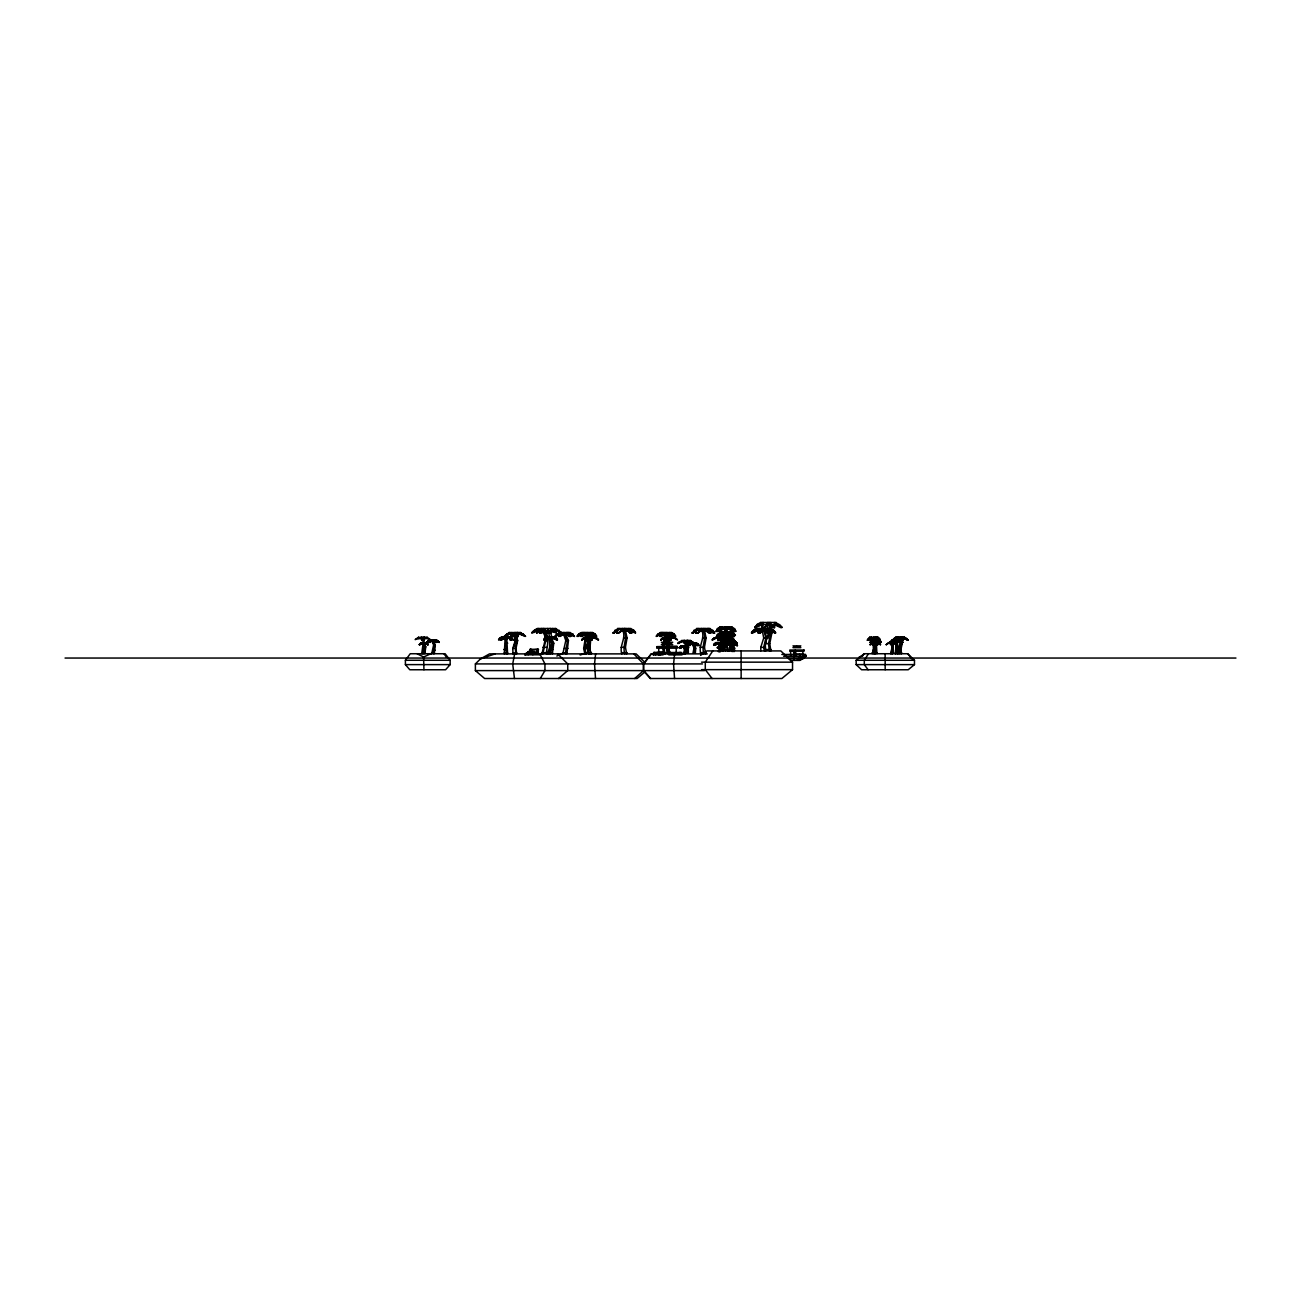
<?xml version="1.0" encoding="UTF-8"?>
<svg xmlns="http://www.w3.org/2000/svg" width="1301" height="1301" viewBox="0 0 1301 1301"><rect width="100%" height="100%" fill="white"/><g stroke="black" fill="none" stroke-linecap="round" stroke-linejoin="round"><path stroke-width="1.5" d="M591.353 653.883L589.922 649.492L590.768 638.547M670.389 653.883L668.958 649.492L669.527 640.108M731.91 650.598L731.943 646.613L730.154 642.174M874.76 643.784L873.573 650.89L874.256 653.736L873.573 650.191L874.906 641.295M513.001 653.883L512.773 648.402L515.261 640.564L513.895 634.725M588.849 653.883L587.19 648.402L587.938 634.725M668.6 638.547L666.876 649.492L668.063 653.883L666.226 648.402L666.974 634.725M763.557 622.48L762.126 624.496L762.175 627.7L764.614 627.7L767.606 624.594L769.021 624.594L772.03 627.7L774.453 627.7L774.502 624.496M421.719 653.736L423.232 642.645L425.02 646.825L424.386 650.89M897.137 642.418L895.966 639.881L897.137 642.418L898.389 642.418L898.048 639.881M774.453 627.7L774.339 622.48L781.82 627.049L780.86 627.7L774.339 624.594M898.389 642.418L898.422 640.856M724.543 638.612L724.771 629.473M731.357 650.598L731.487 646.613L729.796 642.174M504.43 635.961L509.911 632.546L509.911 634.124L504.43 636.449L509.065 632.546L520.579 632.546C532.955 641.93 519.245 630.578 515.684 634.725L515.716 632.546L517.652 640.564L516.009 648.402L516.611 653.883M686.489 650.598L686.717 645.833L681.057 645.833L679.187 647.833L681.643 646.646L679.187 647.589M721.713 650.191L722.071 642.629L715.745 642.629L713.647 644.873L716.77 643.54L716.77 642.629L713.647 644.597M733.097 651.573L733.731 648.24L732.089 643.442M875.036 643.475L872.743 644.694L874.256 638.466L879.557 638.401L880.305 640.271L878.744 640.271L875.719 638.466L875.719 637.246L880.631 642.418L878.76 639.881M741.147 678.52L741.098 650.923M434.274 653.736L435.331 645.085L433.623 641.295M566.829 653.883L568.456 640.564L565.821 634.725M873.784 637.653L873.93 638.937L874.548 637.246L873.93 638.092L869.816 637.246L867.393 640.271L871.963 638.466L871.963 637.246L867.393 639.897M892.226 646.825L891.104 653.736M506.235 653.883L506.138 637.23M793.61 654.468L794.228 660.388M539.541 633.148L539.639 630.286L539.541 633.148L541.785 633.148L544.29 630.367M875.54 640.222L875.475 653.736M890.876 653.736L892.079 646.825L891.266 643.784M624.822 653.883C622.106 646.028 627.96 638.157 624.252 630.367L624.252 628.497L624.773 631.083L625.927 630.367L625.927 628.497L624.643 629.115M703.857 653.883C701.223 646.223 706.622 638.775 703.646 631.083M898.552 638.466L898.552 637.246L899.56 638.466M529.946 652.061L530.141 649.313L538.419 649.313L537.459 653.704L536.012 653.427L537.622 649.313M530.743 652.061L530.938 649.313L531.41 650.126M725.584 646.012L725.86 642.499M903.284 640.271L902.666 637.246L903.284 640.271L901.837 640.271L900.276 637.246L900.276 638.466M693.97 644.499L695.742 648.24L695.319 653.248L692.961 653.248L693.986 648.24L692.604 644.499M423.687 642.922L426.484 642.645L428.175 644.694L424.939 643.475L424.939 642.645L428.175 644.434M550.502 653.883L552.583 643.214L550.534 637.23M586.588 634.725L584.848 648.402L586.231 653.883M665.624 634.725L663.884 648.402L665.266 653.883M433.331 653.736L434.697 645.085L431.981 639.881C431.347 641.279 428.484 644.174 429.281 640.856L430.224 639.881L429.102 642.418M565.366 653.883L567.48 640.564L565.057 634.725M727.129 633.766L726.332 646.012L727.535 648.679M730.17 650.598L730.528 646.613L729.048 642.174M874.857 650.89L875.215 646.825L874.272 646.825M658.94 654.875L659.168 652.5M728.82 641.344L731.731 640.515L732.073 644.499L732.17 643.442M873.02 638.937L873.378 649.508L872.272 653.736M885.184 669.755L885.135 653.736M588.068 644.792L587.58 649.492L589.922 649.492M668.438 638.547L666.616 649.492L668.958 649.492M718.266 636.449L722.413 634.124L725.308 634.059L724.023 635.311L722.348 635.311L723.34 631.798L723.551 633.213L725.551 633.766L724.462 631.798L721.112 631.798L717.144 635.311L722.022 633.213L722.022 631.798L717.144 634.872M722.51 639.555L723.389 636.807L722.51 639.946L724.006 639.946L722.51 639.946M589.971 643.214L588.231 643.214L589.044 638.075L590.475 639.946L592.036 639.946L592.199 638.01L591.922 636.807L589.044 636.807L588.995 638.547L592.362 638.075M595.614 653.883L594.541 663.917L595.516 678.52M671.072 639.946L670.958 636.807L671.072 639.946L669.511 639.946L668.356 636.807L668.649 638.824M674.65 653.883L673.576 663.917L674.552 678.52M424.842 653.736L425.801 646.825L424.305 643.784M552.307 653.883L553.787 643.214L551.478 638.547M725.812 627.619L725.73 629.473L720.705 628.79L717.697 630.855M584.881 653.883L583.645 648.402L585.889 634.725M663.917 653.883L662.681 648.402L664.925 634.725M729.601 650.598L730.072 646.613L728.69 642.174M728.235 650.923L726.56 644.792L727.161 629.473M726.511 646.434L726.804 634.725M585.987 648.402L586.475 644.483M665.51 644.483L665.982 640.564M734.236 651.573L734.658 648.24L732.821 644.499M769.379 650.923L768.468 643.621L770.891 633.164L768.891 625.391M433.575 650.191L434.241 645.085L433.249 642.564M694.734 648.24L693.173 643.442M729.308 639.946L728.625 636.807L728.625 638.075M876.923 653.736L876.289 641.295M694.311 653.248L694.994 648.24C695.206 643.637 689.953 642.678 687.481 645.605L691.091 644.125M732.447 643.491L732.577 641.653M430.924 653.736L423.573 657.005L423.947 669.755M722.348 635.311L722.527 633.148M874.646 646.825L874.809 653.736M720.819 647.833L722.185 645.833L719.892 647.833L720.624 645.833L719.892 647.833M558.877 636.449L560.601 632.546L558.877 636.449L563.431 634.124L563.431 632.546L560.568 636.449M900.78 653.736L900.308 649.508L901.723 643.442L900.455 638.937M592.036 639.946L592.362 636.807L594.622 636.807L598.46 639.946L594.313 636.807L594.313 638.075L598.46 639.946M685.285 653.948L685.903 649.947L684.424 646.955M720.478 651.72L721.161 647.231M872.743 644.694L873.443 642.645L873.443 643.475M508.463 636.807L505.796 637.23M723.893 646.353L724.055 649.492M515.846 653.883L515.326 648.402L517.148 640.564L515.359 634.725M655.493 654.875L655.883 652.5M507.585 653.883L506.821 638.547M431.672 653.736L433.607 645.085L432.274 641.295M562.813 653.883L565.789 640.564L563.74 634.725M626.724 653.883L625.423 647.361L627.066 638.027L625.586 631.083M705.76 653.883L704.459 647.361L706.101 638.027L704.622 631.083M892.925 644.434L891.917 644.694L892.925 644.694L892.99 642.645L892.437 643.784L890.226 643.475L891.071 642.645L890.665 643.475M725.405 633.766L724.462 638.986L726.121 638.986M590.329 640.108L589.678 649.492L591.077 653.883M669.365 640.108L668.714 649.492L670.113 653.883M897.072 653.736L898.015 650.191L896.665 641.295M874.857 650.191L875.492 646.792L875.345 650.89L873.573 650.89M683.757 646.109L685.351 649.947L684.554 653.948M718.754 642.938L718.136 643.54M626.35 629.782L623.911 629.782L625.748 629.115L626.35 631.083L620.626 630.367C619.91 633.376 615.129 634.595 617.259 630.286L619.13 628.497M897.446 653.736L898.357 650.191L896.991 640.905M514.659 653.883L512.708 663.917L514.48 678.52M892.388 653.736L893.071 646.825L892.047 643.784M546.274 653.883L548.404 638.027L545.217 631.083M719.648 651.72L720.543 647.231M767.005 625.391L768.484 633.164L765.199 643.621L765.736 650.923L764.858 647.361L766.712 638.027L764.728 631.083M770.842 650.923L769.769 643.621L771.851 633.164L769.639 625.391M697.808 633.148L701.45 628.497L701.45 630.367L697.808 633.148L695.84 633.148L696.295 630.286L698.165 628.497M541.98 653.883L545.558 638.027L543.005 631.083M729.08 650.939L730.219 645.312M653.492 654.875L653.98 652.5M901.528 653.736L900.959 649.508L902.211 643.442L900.829 638.937L896.779 638.401L896.893 640.271M528.125 654.793L530.141 651.525M517.831 632.546L518.579 635.067L515.424 635.067L516.383 636.449L518.286 636.449L517.831 632.546L513.96 633.636M529.507 652.24L530.141 649.313L530.613 650.126L538.419 649.313L536.809 653.427M530.304 652.24L530.938 649.313M546.973 641.751L547.802 638.027L545.509 632.823M684.163 653.948L685.058 649.947L683.773 646.955M719.209 651.72L720.217 647.231L718.77 643.881M683.838 641.718L687.042 642.174L688.164 640.515L686.57 640.905L687.855 640.515L688.001 642.434L687.53 643.491L684.472 643.491L684.261 640.515M725.779 636.677L719.323 636.677L719.551 640.011L721.209 640.011L721.811 637.962L721.323 640.011M423.736 640.271L424.077 638.401L421.557 638.401L421.898 640.271L423.736 640.271L424.077 637.246L421.557 637.246L421.898 640.271M546.42 633.148L543.932 628.497L543.932 630.367L546.42 633.148L550.599 633.148L551.136 630.286M561.658 634.124L567.886 634.124L567.886 632.546L566.455 633.636L564.455 633.067M589.564 638.547L587.841 649.492L589.028 653.883M723.063 651.362L724.006 642.515M500.641 639.946L502.365 636.807L500.641 639.946L504.495 638.075L504.495 636.807L501.942 639.946M732.073 651.573L732.886 648.24L731.438 644.499M761.345 630.367L762.744 631.083L762.923 628.497L760.239 633.148L758.076 633.148L759.312 628.497M422.679 653.736L424.37 646.825L423.183 643.784M548.989 653.883L551.591 643.214L549.77 638.547M721.502 646.646L719.616 647.231L718.298 643.881M892.616 653.736L893.348 650.89L892.356 643.475M581.108 636.449L581.628 634.042L581.108 636.449L585.857 634.124M660.144 636.449L661.981 632.546L660.144 636.449L664.892 634.124M683.415 653.948L684.521 649.947L683.35 646.955M718.38 651.72L719.616 647.231M616.804 633.148L617.259 630.286C621.52 625.196 645.15 638.384 630.904 628.497L617.764 628.497L613.145 633.148L616.983 631.489L614.869 631.489L613.145 633.148M688.88 645.605L690.327 643.101L688.88 645.605L692.018 643.101L689.888 645.605M695.84 633.148L696.295 630.286L709.939 630.367L709.939 628.497L696.799 628.497L692.181 633.148L696.019 631.489L693.905 631.489L692.181 633.148M767.98 638.401L769.444 633.164M873.784 653.736L874.727 649.508L873.865 644.954M586.54 633.067L586.377 634.725L582.75 634.124L578.148 636.449C575.416 636.335 580.197 632.693 581.254 632.546L592.573 632.546C593.63 632.693 598.395 636.335 595.679 636.449L591.077 634.124M665.575 633.067L665.413 634.725L664.323 634.124C659.135 633.587 652.354 638.58 660.29 632.546L671.609 632.546C672.666 632.693 677.431 636.335 674.715 636.449L670.113 634.124L669.917 632.546L675.609 635.961M504.3 653.883L505.113 638.547M513.911 646.825L515.765 640.564L514.285 634.725M727.877 650.923L728.153 649.996M621.878 653.883C618.902 646.109 626.057 638.937 623.081 631.083M700.914 653.883C697.938 646.109 705.093 638.937 702.117 631.083M760.841 650.89L760.776 647.361L763.703 638.027L762.386 631.083M687.53 643.491L687.741 640.515L688.001 642.434M898.633 653.736L898.373 649.508L900.292 643.442L899.349 638.937M525.718 654.793L529.019 651.525M550.599 633.148L551.136 628.497L537.264 628.497C529.995 632.286 531.361 634.644 538.272 630.367L538.272 628.497L531.865 632.562M564.325 633.636L564.683 632.546M525.002 654.793L528.694 651.525L528.092 653.151M525.084 653.704L524.693 654.793L539.736 654.793L538.224 653.151L527.198 653.151L525.084 653.704L539.541 653.704M430.891 640.271L427.086 638.466L423.768 638.937L424.077 637.246M588.247 638.075L588.133 639.946L589.695 639.946L588.133 639.946M667.283 638.075L667.169 639.946L668.73 639.946L669.608 638.824L667.006 638.824L667.169 636.807L668.519 637.23M680.456 647.833L681.984 645.833L680.456 647.833L683.041 646.646M715.062 644.873L716.396 642.629L715.062 644.873L717.957 643.54M895.43 642.418L896.617 639.881L895.43 642.418L894.177 642.418L894.535 639.881L897.235 640.58M892.925 644.694L892.99 642.645L892.437 643.784L893.202 643.475M687.855 641.718L685.952 643.491L686.684 646.613L688.587 647.833L685.79 646.646L688.587 647.833M891.51 644.694L892.128 642.645L891.51 644.694L890.502 644.694L890.226 642.645L893.202 642.645M623.911 629.782L624.415 628.497M505.731 637.685L510.334 636.807L513.342 639.946L508.821 638.075L511.277 639.946L509.992 639.555M547.51 653.883L549.624 647.361L549.835 636.807L550.502 637.685L554.844 636.807L557.43 639.946L552.453 638.075L552.453 636.807L555.494 639.555L557.43 639.555M890.437 643.475L893.202 643.962L892.242 643.784M895.186 653.736L896.226 645.085L894.812 639.881L895.348 641.295L897.235 641.295M718.347 635.961L721.047 632.546M586.377 634.725L586.67 632.546L586.377 633.636L585.287 632.546L585.255 634.725L590.02 634.124L590.02 632.546M665.413 634.725L665.705 632.546L665.413 633.636L664.323 632.546L664.291 634.725L671.609 634.124L675.609 636.449M693.124 643.8L696.734 643.101L699.092 645.605L695.482 644.125L695.482 643.101L699.092 645.296M726.836 645.296L730.544 643.101L730.544 644.125L726.836 645.605L728.804 643.101L732.691 643.101L733.813 648.24M419.784 644.694L421.248 642.645L419.979 644.694L422.093 643.475M513.261 636.449L514.968 632.546L513.261 636.449L511.358 636.449L511.813 632.546L511.065 635.067L514.22 635.067L514.22 634.042L511.065 634.042L511.358 636.449M870.141 642.109L874.044 639.881L874.044 640.905L870.141 642.418L872.19 639.881L876.191 639.881L876.191 640.905M735.699 630.855L732.512 630.855L728.349 627.033L728.349 628.79L732.512 631.408L735.699 631.408L734.512 628.708L731.959 627.033L726.365 627.033L725.73 628.253L724.755 627.033L724.755 628.79M871.198 640.856L870.548 642.418L872.434 639.881L871.198 641.523M868.58 638.401L867.816 640.271L870.076 637.246L868.58 639.198M419.312 644.434L422.565 642.645L422.565 643.475L419.312 644.694L421.004 642.645L424.256 642.645L425.151 646.825L423.671 653.736M543.818 639.555C548.892 639.376 541.346 641.149 544.615 638.01L556.633 638.01L557.43 639.946M728.836 644.727L734.04 644.125L736.577 645.605L734.04 643.101L730.17 643.101L727.682 645.605L728.983 643.101L727.08 645.605L728.983 644.125M727.828 643.491L729.324 640.515L727.828 643.491L726.413 643.491M723.584 628.79L719.42 631.408L716.233 631.408L717.436 628.708L719.973 627.033L725.568 627.033L726.202 628.253L727.178 627.033M723.616 634.124L719.892 636.449L717.046 636.449L720.396 632.546L725.389 632.546M892.762 642.645L890.665 642.645M589.613 638.824L589.32 636.807L589.223 638.547L588.133 636.807L589.483 637.23M898.34 640.271L899.902 637.246C899.772 640.986 895.917 639.214 895.348 641.295L894.389 639.881M880.305 639.897L874.988 639.881L874.988 640.905L880.419 640.856L881.053 642.418L877.15 640.905L877.15 639.881L881.053 642.109M880.305 640.271L877.882 637.246L873.768 638.092L873.15 637.246L873.768 638.937M540.257 678.52L544.94 670.6L544.94 663.917L539.801 653.883M726.95 640.515L726.267 641.653L733.813 641.718L733.813 640.515L726.023 640.564M564.683 634.124L563.284 634.124M732.073 643.8L735.455 643.101L737.423 645.605L733.715 644.125L733.715 643.101L737.423 645.296M551.136 631.489L550.128 632.562M764.614 627.7L767.606 622.48L767.606 624.594M894.535 640.905L898.422 641.523M868.45 653.736L864.303 660.274L864.303 664.616L868.076 669.755M721.047 634.124L718.347 636.449L722.413 632.546L722.413 634.124L723.34 633.213M423.768 638.092L418.548 637.246C411.018 642.304 417.784 637.376 421.866 638.937L422.158 637.653L427.086 637.246L431.851 640.58L434.973 639.881L434.973 640.905L431.851 641.295L430.924 639.881M712.769 650.923L705.288 662.16L705.288 669.657L712.086 678.52M726.836 645.605L728.804 644.125L732.187 644.499M423.768 638.937L423.427 640.271L424.077 639.198L421.557 639.198L422.207 640.271L421.866 638.937M867.393 640.271L871.491 637.246L872.499 638.092L876.223 637.246L879.557 639.198L877.216 638.401M875.036 642.645L873.703 644.694M870.141 642.418L872.19 640.905M513.326 634.725L516.318 634.725L517.082 632.546M687.481 645.605L689.839 643.101L694.018 643.101L690.327 640.515L681.675 640.515L681.675 641.718L686.473 641.653L686.733 640.515L686.814 642.174M419.312 644.694L422.093 642.645L422.841 643.784L425.346 643.475L423.118 642.922L422.841 643.784L422.207 642.645L425.346 642.645L427.525 644.694L425.394 642.645M543.818 639.946L546.404 638.075M683.708 646.955L683.936 645.833M498.592 639.555L501.601 636.807L506.203 637.685L506.951 636.807L506.203 638.547L499.714 638.01L498.592 639.946M405.408 660.274L410.238 653.736L445.137 653.736L450.162 660.274L450.162 664.616L445.592 669.755L409.799 669.755L405.408 664.616L405.408 660.274L450.162 660.274M731.016 643.491L730.203 642.434L732.577 642.434L730.609 642.174L731.227 640.515L730.609 642.174L727.617 641.718M651.394 653.883L643.767 663.917L643.767 670.6L650.711 678.52M716.233 631.408L717.436 628.708L722.25 627.033M717.046 636.449L720.396 634.124M897.739 638.466L897.739 637.246L898.877 638.092L902.439 637.246L901.3 638.937L901.951 637.246L901.3 638.937L898.877 638.937L898.227 637.246L898.877 638.937M426.679 642.109L430.371 639.881L430.371 640.905L426.679 642.418L429.314 639.881L436.583 639.881L439.201 642.418L435.51 640.905L435.656 639.881L439.201 642.418M555.137 636.449L556.665 634.042L558.308 634.042L558.308 635.067L555.137 636.449L559.186 632.546L570.375 632.546L574.408 636.449L568.732 634.124L568.732 632.546L574.408 635.961M720.152 646.646L717.339 647.833L719.518 645.833L722.738 645.833L724.088 647.589M724.462 631.798L725.551 632.79L724.137 631.798L724.868 633.766L725.291 632.27M729.227 640.71L729.227 639.572L730.251 640.71M872.89 643.475L870.06 644.694L872.288 642.645L878.256 642.645L880.484 644.694L877.638 642.645L877.785 644.694L876.045 643.962L877.638 643.962M898.877 638.092L901.3 638.092M527.198 653.151L528.548 651.525L534.76 651.525L536.158 653.151M724.088 647.833L723.746 645.833L723.275 646.955L720.884 646.646L724.023 645.833M760.239 633.148L762.923 630.367M717.876 639.555L722.218 636.807L722.218 638.075L717.876 639.946L721.404 636.807L725.877 636.807M679.187 647.833L681.057 645.833M713.647 644.873L715.745 642.629M431.151 640.905L434.729 639.881L434.762 641.523L436.778 642.418L436.599 640.856L429.281 640.856L426.679 642.418M687.318 647.833L686.131 645.833L687.318 647.833L684.017 646.109M754.808 627.7L757.101 625.846L762.305 624.594L754.808 627.7L757.101 624.496L760.678 622.48L775.949 622.48L781.82 627.049M758.19 630.367L752.368 633.148C749.506 632.644 755.588 628.806 756.743 628.497L770.371 628.497C771.526 628.806 777.591 632.644 774.745 633.148L768.924 628.497M856.172 660.274L864.173 653.736L907.659 653.736L914.473 660.274L914.473 664.616L908.212 669.755L861.571 669.755L856.172 664.616L856.172 660.274L914.473 660.274M695.141 643.101L691.303 643.101L692.181 644.499L692.522 643.442L695.271 643.101L694.392 644.499L692.181 644.499L691.091 643.101L687.481 645.296M656.745 646.695L676.878 646.207L677.333 648.174L656.745 648.174L656.745 646.695L662.453 646.695M731.016 643.8L730.219 643.101L731.016 644.499L731.357 643.442L734.089 644.125L734.04 643.101L733.244 643.8M872.499 638.092L871.54 637.246L872.499 638.937C871.833 637.035 875.849 637.035 875.183 638.937L871.475 638.466L868.401 640.271L869.816 638.401M873.589 639.881L874.467 641.295L874.809 640.222L876.728 641.295L873.589 640.905L870.987 642.418L873.589 639.881L877.59 639.881L881.053 642.418M889.526 642.109L892.99 639.881L892.99 640.905L889.526 642.418L896.454 637.246L896.454 638.466L892.144 640.271L895.641 637.246L904.537 637.246L908.033 640.271L903.723 638.466L903.723 637.246L908.033 639.897M723.714 641.653L722.039 643.491L721.144 640.19M725.73 629.473L726.365 627.033M681.301 647.833L683.041 645.833L683.025 646.955L685.481 646.646M716.005 644.873L717.957 642.629L717.924 643.881L720.689 643.54M687.481 641.718L686.993 640.515L687.481 641.718L690.327 641.718L690.327 640.515M419.979 644.434L420.939 643.442M591.174 638.547L592.362 636.807M797.155 660.388L799.92 656.241L799.692 654.468M568.976 636.449L567.561 634.042L566.455 634.725L567.529 632.546L567.561 635.067L568.976 636.449L570.684 636.449L570.407 634.042L574.408 636.449M581.71 639.555L585.548 636.807L585.873 638.075L581.71 639.946L585.873 636.807M660.941 639.946L664.583 636.807L664.909 638.075L660.745 639.946L664.909 636.807M423.98 643.475L422.223 638.937M717.046 635.961L719.892 635.961L721.827 634.042L721.827 635.067L718.119 635.067L718.119 634.042L720.136 634.042L720.136 635.067M645.166 671.739L637.1 678.52L484.623 678.52L475.385 670.6L475.385 663.917L480.476 658.891L489.518 653.883L636.156 653.883L645.215 662.664M886.257 644.694L889.006 642.645L886.257 644.694L888.746 642.645L894.681 642.645L897.17 644.694L894.421 642.645L897.023 644.694L888.746 642.645M430.208 642.418L431.981 639.881M577.254 636.449L581.254 634.124M678 643.117L681.968 640.515L681.968 641.718L678 643.491L679.789 641.653L678 643.491M712.298 639.588L716.77 636.677L716.77 638.01L712.298 640.011L714.314 637.962L712.298 640.011M861.604 656.355L864.287 653.736M577.254 635.961L582.75 632.546L582.75 634.124M656.289 635.961L661.786 632.546L661.786 634.124L656.289 636.449M503.471 638.075L507.341 638.547L508.268 636.807M618.772 633.148L622.415 630.367M717.339 647.589L720.152 645.833L720.055 647.134M790.39 660.388L799.985 660.388L806.116 656.241L805.595 654.468L781.82 654.468M870.06 644.434L872.89 642.645L872.906 643.962L874.5 643.962L874.288 642.645L874.288 643.475M726.137 636.807L730.609 636.807C737.797 641.767 731.146 637.457 726.852 638.01L728.007 639.946L731.52 639.572L731.666 640.71M729.243 627.033L727.893 628.253L729.438 627.033M634.709 678.52L643.523 670.6M886.404 644.434L887.51 643.962M900.682 638.092L901.626 637.246L900.682 638.937L900.503 637.653M717.339 647.833L724.283 646.646M729.845 640.905L730.967 640.515L730.967 641.718M555.137 635.961L558.308 634.042M762.126 625.846L763.557 624.594M759.312 630.367L758.028 631.489L761.638 631.489L761.654 629.782M870.06 644.694L875.573 643.475M876.728 640.58L877.541 639.881L876.728 641.295L880.208 642.418L879.021 640.856M754.808 627.049L758.711 624.496L758.711 625.846L757.101 625.846L757.101 624.496L758.711 624.496M751.49 632.562L758.19 628.497M875.183 638.092L876.158 637.246L875.183 638.937L879.297 640.271L877.882 638.401M558.503 678.52L567.74 670.6L567.74 663.917L557.592 653.883M718.705 628.708L720.705 627.033M717.144 635.311L721.112 633.213L725.308 633.148M717.876 639.946L721.404 638.075L721.404 636.807M700.572 655.411L706.85 650.923L780.811 650.923L792.537 662.16L792.537 669.657L781.885 678.52L650.337 678.52L643.296 670.6L643.296 663.917L651.15 653.883L707.305 653.883M751.49 633.148L756.743 630.367L768.924 630.367M531.865 633.148C536.516 623.862 569.366 638.742 550.957 628.497M517.082 634.124L516.318 634.725L517.814 634.124M730.658 640.352L731.666 639.572M892.144 640.271L896.454 638.466M721.583 643.491L723.909 640.661L722.933 642.027L723.779 642.027M889.526 642.418L892.567 640.905L900.016 640.905L900.016 639.881L892.144 639.897M550.648 629.782L552.356 628.497L555.755 628.497C571.529 639.669 554.876 626.789 550.648 631.083M504.43 636.449L509.065 634.124L511.83 634.124M548.079 636.807L548.079 638.075L544.826 639.555M719.697 629.847L717.599 631.408L719.697 628.708L719.697 629.847L722.25 628.79L722.494 627.033L724.039 629.473L729.438 628.79M552.779 643.214L550.697 638.547L551.413 638.075M726.202 629.473L727.178 628.79M581.71 639.946L583.238 638.01L583.564 638.824M766.191 625.391L771.656 624.594M766.533 630.367L759.898 630.367M499.486 639.946L503.162 638.824L499.714 638.824L501.601 638.075L501.601 636.807M798.765 660.388L803.449 656.241L803.059 654.468M501.21 638.01L503.113 636.807M719.111 643.881L719.664 642.629L719.111 643.881L718.136 642.629M588.572 634.725L589.581 634.124M667.608 634.725L668.616 634.124L665.705 634.124M433.9 640.905L433.152 640.222M565.219 634.725L566.26 632.546L565.219 634.725L565.089 633.067M435.672 642.418L433.005 639.881M759.914 623.83L762.305 622.48M587.45 634.725L588.54 634.124M667.576 634.124L666.486 634.725L666.193 632.546M627.684 630.367L626.35 631.083L628.058 630.367C628.773 633.376 633.538 634.595 631.408 630.286L631.879 633.148M706.719 630.367L699.662 630.367M799.676 660.388L805.433 656.241L804.945 654.468M508.268 638.075L507.341 638.547L508.463 638.075M769.233 625.391L769.021 622.48L769.233 625.391L775.949 624.594L775.949 622.48M764.37 631.083L765.769 630.367L765.769 628.497L764.37 631.083L764.126 629.115M548.794 638.075L547.314 638.01M727.893 629.473L729.243 628.79L726.365 628.79M727.47 634.725L728.674 634.124L722.348 634.872M549.233 638.547L548.258 638.075L552.99 638.075M556.812 656.029L561.658 653.883M552.014 638.547L554.942 638.824M590.947 638.547L592.036 636.807L590.947 637.685L587.824 636.807L587.971 638.824L591.922 638.075M695.271 644.125L694.392 644.499L694.571 643.101C695.45 644.158 698.442 647.459 697.352 644.076L696.246 643.101L697.694 645.605M707.094 630.367L705.386 631.083L705.386 629.782M770.452 625.391L772.42 624.594M724.023 646.646L722.738 645.833M767.216 630.367L765.46 631.083L764.89 629.115L762.223 629.115M563.105 634.725L559.154 634.042L556.665 635.067L558.308 635.067M480.476 658.891L495.047 653.883M859.132 657.005L862.937 655.704M580.165 654.988L583.612 653.883M659.2 654.988L662.648 653.883M779.543 625.846L777.917 625.846L777.917 624.496L779.543 624.496L781.82 627.7M766.175 625.846L766.175 624.496L762.126 624.496L762.175 627.049L764.614 627.049M773.07 624.594L774.502 625.846L770.452 625.846L770.452 624.496L772.03 627.049L774.453 627.049M724.608 627.619L727.324 627.619M718.705 629.847L721.583 629.847L721.583 628.708M765.46 629.782L762.744 629.782L762.744 631.083M616.983 630.286L614.869 630.286L614.869 631.489L617.764 630.367L617.764 628.497M696.019 630.286L693.905 630.286L693.905 631.489L696.799 630.367L696.799 628.497M716.233 630.855L719.42 631.408M545.9 631.083L540.549 630.367L539.639 631.489L543.395 631.489M764.191 630.367L769.086 631.489L769.037 632.562M772.127 631.489L775.624 633.148M735.374 634.872L730.511 631.798L730.511 633.213L735.374 635.311L731.422 631.798L726.397 631.798C727.145 635.913 732.382 636.433 729.194 631.798L730.17 635.311M546.42 632.562L550.599 632.562M549.949 628.497L556.356 632.562M613.145 632.562L614.414 633.148M616.804 632.562L618.772 632.562M635.538 633.148L628.79 630.367L628.79 628.497L635.538 632.562M692.181 632.562L693.449 633.148M695.84 632.562L697.808 632.562M710.915 633.148L710.444 631.489L707.175 631.489L707.175 630.286L708.947 632.562L710.915 632.562L708.947 633.148L705.305 630.367M713.306 632.562L714.574 633.148L707.825 630.367L707.825 628.497L713.306 633.148M726.104 632.546L731.081 632.546L734.431 636.449L731.585 636.449L727.861 634.124M758.028 630.286L758.076 632.562L760.239 632.562M770.371 630.367L773.575 631.489L773.575 630.286L772.127 630.286L775.624 632.562M513.765 633.067L516.318 633.636M549.949 630.367L556.356 633.148M563.593 633.067L566.455 633.636M588.068 633.067L585.255 633.636L583.807 632.546L583.807 634.124L585.255 634.725L584.247 632.546L587.45 633.636L587.158 632.546M667.104 633.067L664.291 633.636L662.843 632.546L662.843 634.124L664.291 634.725L663.282 632.546L664.291 633.636L666.323 633.067M735.374 635.311L731.422 633.213L727.21 633.148L728.495 635.311M765.46 631.489L766.874 633.148L771.851 633.164M727.21 634.059L732.235 634.042L733.227 636.449M559.186 634.124L564.862 634.124M570.407 634.042L570.407 635.067L566.114 634.124L570.407 635.067L570.684 636.449M586.67 634.124L592.573 634.124L596.574 636.449M728.495 634.872L730.17 634.872M731.341 635.067L733.357 635.067L734.431 636.449M511.358 635.961L513.261 635.961M525.214 636.449L519.733 634.124L519.733 632.546L525.214 635.961M558.877 635.961L560.568 635.961M568.976 635.961L570.684 635.961M581.108 635.961L582.848 636.449M590.979 635.961L592.719 636.449L587.971 634.124L587.971 632.546L590.979 636.449M591.077 632.546L596.574 635.961M660.144 635.961L661.884 636.449M670.015 635.961L671.755 636.449L667.006 634.124L667.006 632.546L670.015 636.449M727.633 636.01L724.559 636.01L722.413 644.792L723.6 650.923M729.65 635.067L729.65 634.042L731.585 635.961L734.431 635.961M718.851 636.677L720.104 638.531L719.616 636.677L720.104 637.604L716.428 636.677L716.428 638.01L725.373 638.547L723.584 638.075M546.404 636.807L550.258 636.807M587.824 636.807L590.687 637.23M666.86 636.807L668.031 637.685L671.397 636.807L670.21 638.547L666.86 638.075L666.86 636.807L673.658 636.807L673.658 638.075L668.649 638.01L669.511 639.946M505.016 637.23L507.341 637.685M669.885 637.23L667.559 636.807M549.233 637.685L550.502 637.685M724.771 637.685L724.397 636.807L724.397 638.075M506.951 638.075L510.334 638.075L513.342 639.946M585.873 638.075L585.548 636.807M588.133 638.075L588.524 638.075M623.862 638.027L627.066 638.027M664.909 638.075L664.583 636.807M666.86 638.075L668.356 638.075M675.642 638.01L677.301 639.555M702.898 638.027L706.101 638.027M714.314 637.962L714.314 638.824M734.138 639.946L731.991 638.824L732.805 638.01L729.796 638.075L729.796 636.807M763.703 638.027L766.712 638.027M873.93 638.937L868.125 639.198L870.483 638.401M900.991 638.401L904.537 638.466L908.033 640.271M546.306 638.824L544.615 638.01M596.606 638.824L596.931 638.01L598.46 639.555M662.599 638.824L662.274 638.01L660.745 639.555M675.642 638.824L677.496 639.946M896.779 639.198L899.186 638.401M900.991 639.198L903.398 638.401M500.641 639.555L501.942 639.555M509.992 639.946L508.821 636.807L513.342 639.555M594.622 636.807L594.622 638.075L589.613 638.01L590.475 639.555L592.036 639.555M669.511 639.555L671.072 639.555M719.551 639.588L721.209 639.588M726.852 638.01L728.007 639.555L733.309 639.572L735.927 642.027L731.894 639.572L731.731 641.718M731.991 638.01L734.138 639.555M421.898 639.897L423.736 639.897M903.284 639.897L901.837 640.271M515.261 640.564L517.652 640.564M565.789 640.564L568.456 640.564M585.222 640.564L587.841 640.564M664.258 640.564L666.876 640.564M728.609 640.905L730.609 641.344M901.43 640.856L903.04 642.109M730.869 640.71L730.869 639.572L732.105 641.377L734.967 641.377L737.277 643.491L733.813 640.515M901.43 641.523L903.04 642.418M429.102 642.109L430.208 642.109M435.672 642.109L436.778 642.109M435.51 639.881L439.201 642.109M734.366 642.027C731.406 642.157 736.024 643.052 733.992 640.661L732.739 639.572L734.366 642.385M894.161 640.856L894.177 642.109L895.43 642.109M897.137 642.109L898.389 642.109M661.331 642.271L664.307 642.271M667.998 642.271L672.747 642.271M693.823 643.117L692.506 641.653L690.018 641.718L690.018 640.515L694.002 643.491M875.02 642.922L873.67 642.645L875.036 643.784M505.569 643.214L507.732 643.214M551.591 643.214L553.787 643.214M667.267 643.214L669.007 643.214M684.472 643.117L687.53 643.117M726.413 643.117L727.828 643.117M737.277 643.491L733.032 641.718L733.032 640.515L737.277 643.117M874.906 643.214L873.979 642.645L874.451 643.784M900.292 643.442L902.211 643.442M765.199 643.621L769.769 643.621M662.128 643.849L664.112 643.849M668.86 643.849L671.885 643.849M879.053 643.962L880.484 644.694M699.092 645.605C697.954 642.499 692.392 646.093 693.108 643.101M732.496 644.125L735.455 644.125L737.423 645.605M715.062 644.597L716.005 644.597M717.111 643.54L717.924 643.881L717.111 642.629L720.526 642.629L719.876 643.881L719.843 642.629L722.738 644.597L721.421 642.629L722.738 644.873M872.743 644.434L873.703 644.434M878.256 642.645L876.045 643.442L877.785 644.694M877.085 643.475L877.085 642.645L880.484 644.434M890.226 643.442L891.51 644.434M661.331 644.645L664.307 644.645M667.998 644.645L672.747 644.645M719.843 643.54L721.795 644.873L726.56 644.792M433.607 645.085L435.331 645.085M874.857 645.085L876.646 645.085M896.226 645.085L897.723 645.085M688.88 645.296L689.888 645.296M696.685 645.296L697.694 645.296M731.341 645.312L732.17 645.312M792.976 645.881L796.505 645.881M797.302 645.881L800.863 645.881M724.088 646.012L723.974 648.679M665.884 646.695L677.333 646.695M684.131 641.718L686.505 646.613L686.147 652.582L688.375 652.582L688.148 646.613L679.821 647.134L685.481 645.833L686.473 647.833M730.072 646.613L731.943 646.613M424.37 646.825L425.801 646.825M793.561 647.069L795.903 647.069M797.903 647.069L800.261 647.069M892.079 646.825L893.234 646.825M542.696 647.361L546.55 647.361M621.081 647.361L625.423 647.361M680.456 647.589L681.301 647.589M686.473 647.589L687.318 647.589M700.117 647.361L704.459 647.361M719.892 647.589L720.819 647.589M726.137 646.613L727.568 647.833L726.137 647.134M760.776 647.361L764.858 647.361M792.976 647.654L796.505 647.654M797.302 647.654L800.863 647.654M512.773 648.402L516.009 648.402M564.423 648.402L568.033 648.402M583.645 648.402L587.19 648.402M693.986 648.24L695.742 648.24M722.575 648.402L724.202 648.402M732.886 648.24L734.658 648.24M423.085 649.508L425.134 649.508L423.41 638.937M503.731 649.492L506.658 649.492M549.998 649.492L552.974 649.492M873.378 649.508L876.256 649.508M898.373 649.508L900.959 649.508M723.226 649.768L728.609 649.768M765.33 649.557L771.249 649.557M684.521 649.947L685.903 649.947M724.381 649.947L723.08 649.947L721.941 646.955M432.713 650.191L435.054 650.191M723.665 650.191L721.437 650.191L720.982 640.19M873.573 650.191L875.98 650.191M896.34 650.191L898.357 650.191M423.345 650.89L425.264 650.89M891.803 650.89L893.348 650.89M663.982 652.11L657.851 652.11L657.851 654.078M541.623 652.663L546.615 652.663M547.217 652.663L549.933 652.663M621.488 652.663L627.115 652.663M668.714 652.5L681.789 652.5L682.033 654.875L668.779 654.875M700.523 652.663L706.15 652.663M512.708 652.858L516.904 652.858M562.487 652.858L567.155 652.858M584.572 652.858L589.174 652.858M663.608 652.858L668.21 652.858M872.012 652.956L873.768 652.956M898.389 652.956L901.756 652.956M422.516 653.216L425.02 653.216M431.46 653.086L434.485 653.086M504.04 653.053L507.845 653.053M548.729 653.053L552.583 653.053M588.849 653.053L591.565 653.053M667.885 653.053L670.6 653.053M873.996 653.086L877.134 653.086M890.73 653.216L892.746 653.216M895.007 653.086L897.625 653.086M783.592 656.241L806.116 656.241M65.05 658.046L1235.95 658.046M788.308 658.615L803.579 658.615M701.548 662.16L792.537 662.16M475.385 663.917L702.491 663.917M405.408 664.616L450.162 664.616M856.172 664.616L914.473 664.616M701.548 669.657L792.537 669.657M475.385 670.6L704.491 670.6M899.593 640.905L901.853 641.523L900.016 639.881M722.071 643.54L724.169 644.873M722.429 644.076L721.047 642.629L722.331 644.076L720.754 644.076L720.689 642.629L717.29 642.629M731.894 640.71L735.911 642.434M729.682 628.79L732.235 629.847M556.633 638.824L554.844 638.075L554.844 636.807M426.484 642.645L428.175 644.694M682.293 646.646L685.334 645.833L684.765 646.955L684.733 645.833M722.494 628.79L724.039 629.473M722.64 634.124L724.023 634.725L722.803 634.124M719.193 638.01L720.347 638.531M543.07 631.083L541.558 630.367L541.558 628.497L543.07 631.083L543.037 628.497L543.07 629.782M735.276 644.125L737.163 645.605L735.276 643.101L735.423 644.727M879.102 639.198L877.622 637.246L879.883 640.271L879.102 638.401M427.2 643.962L426.24 642.645L427.704 644.694L427.2 643.442M417.133 653.736L423.573 657.005M503.666 638.075L504.593 638.547M700.019 630.367L701.353 631.083L701.353 629.782M620.984 630.367L622.317 631.083L622.415 628.497L620.528 631.489M694.571 644.125L696.685 645.605M510.903 638.824L509.569 636.807L511.277 639.946M507.439 638.075L512.22 638.01L510.724 638.824M708.573 630.367L710.444 631.489L708.573 628.497M629.538 630.367L631.408 631.489L626.269 630.367M701.776 630.367L702.947 631.083L702.947 629.782M622.74 630.367L623.911 631.083M709.939 628.497L714.574 632.562M722.071 642.629L724.169 644.597M686.717 645.833L688.587 647.589M504.983 638.075L506.463 643.214M435.656 640.905L436.778 642.418M721.632 646.955L721.161 645.833L723.275 646.402M692.213 642.434L693.823 643.491M760.565 630.367L761.654 631.083M724.657 634.124L725.535 634.725M592.719 636.449L590.882 632.546L592.719 635.961M723.551 631.798L724.868 632.79M684.96 641.344L684.521 640.515L684.96 642.174L683.838 640.515L684.472 643.491M541.411 630.367L542.322 631.083L542.322 629.782M720.347 637.604L719.193 636.677L719.193 638.824L720.006 638.01M685.188 641.344L684.131 640.515L684.001 642.434L686.473 641.653L685.952 643.491M555.95 638.01L554.454 636.807L556.714 639.946L555.95 638.01L553.933 638.01M731.227 627.033L734.349 631.408L733.227 628.708M730.446 632.546L733.13 636.449M732.105 641.377L733.244 642.385M727.568 647.833L726.755 646.613L727.568 647.589M629.912 633.148L628.139 630.286M714.574 633.148L712.834 630.286L710.72 630.286L710.72 631.489M431.851 640.58L431.151 639.881L431.135 641.523L429.281 641.523L429.314 639.881M667.559 638.075L668.08 636.807L668.259 637.685M633.815 653.883L643.523 663.917M434.762 640.856L433.818 639.881L434.762 641.523L436.599 641.523L436.583 639.881M663.526 646.207L663.982 654.078M669.917 632.546L671.755 635.961M907.659 653.736L912.082 658.957M770.452 623.943L768.956 623.195L770.794 622.48L770.794 624.594M735.699 631.408L734.512 628.708L730.349 628.708L730.349 629.847M683.854 646.646L687.953 647.134L686.505 642.174M443.95 653.736L446.292 657.005M895.348 640.58L894.893 639.881L895.592 640.905M896.731 640.222L896.909 641.295M547.688 628.497L548.68 633.148L548.583 630.286M515.424 633.067L516.969 632.546L516.969 634.124M719.551 640.011L719.323 636.677M722.234 646.955L723.454 649.947M564.504 634.725L566.764 640.564M543.46 631.083L546.16 638.027L542.891 653.883M421.557 637.246L421.866 638.092M532.938 653.151L532.337 651.525L532.873 654.793M671.755 636.449L671.235 634.042L668.324 634.042L668.324 635.067M686.652 642.174L688.148 646.613M550.095 631.083L551.64 636.287M891.527 643.442L891.299 643.475M764.061 631.083L765.85 638.027L763.687 647.361L764.337 650.89M899.723 638.937L900.78 643.442L899.04 649.508L899.365 653.736M548.68 632.823L549.445 636.287M589.044 636.807L589.223 637.685M710.444 630.286L710.915 632.562M703.678 629.115L703.808 631.083M895.576 653.736L896.682 650.191L895.901 641.295M877.638 643.442L877.785 644.434M729.617 640.352L729.341 638.01M531.117 651.525L531.296 653.151M896.893 639.897L897.511 637.246L897.511 638.466M552.144 638.027L552.762 647.361M730.024 641.344L729.991 640.515L730.024 642.174M725.649 650.923L724.25 644.792L725.828 629.473M687.969 646.613L688.148 652.582M904.537 637.246L904.537 638.466M895.641 637.246L895.641 638.466M894.681 642.645L894.681 643.475M892.567 639.881L892.567 640.905M879.021 641.523L879.004 639.881L880.419 640.856L878.386 640.856M877.882 637.246L877.882 639.198M877.541 639.881L877.541 640.905M876.858 643.475L876.858 642.645L876.565 643.475M876.256 642.645L876.256 643.475M876.158 637.246L876.158 638.466M875.931 639.881L875.931 640.905M875.264 639.881L875.264 640.905L870.776 641.523L872.808 640.856M874.256 637.246L874.256 638.466M873.426 637.246L873.426 638.466M872.19 639.881L872.174 641.523M872.288 642.645L872.288 643.475M869.816 637.246L869.816 639.198M803.433 655.655L803.433 654.175L793.659 654.175L793.659 651.216M802.847 651.216L802.847 654.175M795.789 651.216L795.675 655.655M795.334 650.028L795.334 651.216M794 651.216L794 654.175M790.634 651.216L790.634 655.655M760.678 622.48L760.678 624.594M756.743 628.497L756.743 630.367M733.357 634.042L733.357 635.067M733.309 639.572L734.967 641.377L729.503 639.946M731.959 627.033L731.959 628.79M731.764 643.101L731.764 644.125M731.422 631.798L731.422 633.213M730.609 636.807L730.609 638.075M729.991 633.148L729.991 634.059M728.983 633.213L728.983 631.798L726.755 632.27L728.397 631.798L728.397 633.213M728.43 636.807L728.43 638.075M728.072 633.213L728.072 631.798L726.966 632.79L726.917 631.798L726.917 633.213M727.909 636.807L727.909 638.075M723.454 644.076L714.347 644.076L717.062 643.491M722.169 645.833L722.104 646.955M721.112 631.798L721.112 633.213M719.973 627.033L719.973 628.79M719.551 634.059L719.551 633.148L718.64 634.059M719.258 634.042L719.258 635.067M704.963 630.367L704.963 628.497L703.808 629.782L703.288 628.497L703.288 630.367M699.564 630.286L699.564 631.489M696.734 643.101L696.734 644.125M694.018 643.101L693.449 644.499L693.466 643.101M689.839 643.101L689.839 644.125M680.683 652.5L680.683 654.078M680.098 652.5L680.098 654.078M679.529 652.5L679.529 654.078M676.211 648.174L676.211 654.078M671.609 632.546L671.609 634.124M671.072 636.807L671.235 638.824M670.682 636.807L670.682 638.075M668.73 639.946L667.169 639.946M663.575 634.042L663.575 635.067L660.664 635.067L660.664 634.042M662.827 652.5L662.827 654.078M660.29 632.546L660.29 634.124M659.412 652.5L659.412 654.078M658.745 648.174L658.745 652.11M656.452 652.5L656.452 654.078M654.745 652.5L654.745 654.078M654.468 652.5L654.468 654.078M592.573 632.546L592.573 634.124M592.199 635.067L592.199 634.042L589.288 634.042L589.288 635.067M584.539 634.042L584.539 635.067L581.628 635.067L582.946 632.546M568.944 632.546L568.944 634.124M561.983 634.042L561.983 635.067M559.202 630.286L559.202 631.489M559.186 632.546L559.154 635.067M555.755 628.497L555.755 630.367M554.275 630.286L554.275 631.489L553.267 630.286M552.356 628.497L552.356 630.367M550.99 636.807L550.99 638.075M544.81 630.286L544.81 631.489M520.579 632.546L520.579 634.124M518.286 636.449L516.383 636.449M510.334 636.807L510.334 638.075M509.065 632.546L509.065 634.124M505.813 636.807L505.731 638.547M427.086 637.246L427.086 638.466M425.899 643.442C432.648 643.995 414.84 643.995 421.589 643.442M424.874 637.246L424.874 638.466M423.98 642.645L423.833 643.784L423.508 642.645M421.004 642.645L420.939 643.962M420.76 637.246L420.76 638.466M418.548 637.246L418.548 638.466M663.12 652.5L663.087 654.875L653.151 654.875L653.639 652.5L663.12 652.5M545.298 638.01L544.534 639.946L545.298 638.01M539.183 630.286L536.76 633.148L539.183 630.286M534.939 630.286L533.93 631.489L534.939 630.286M633.798 630.286L631.684 630.286L631.684 631.489L633.798 631.489L633.798 630.286M754.987 630.286L753.539 630.286L753.539 631.489L754.987 631.489L754.987 630.286M733.878 633.148L732.967 634.059L733.878 633.148M507.114 634.042L506.268 635.067L507.114 634.042M523.376 634.042L522.53 635.067L523.376 634.042M572.879 634.042L571.237 634.042L571.237 635.067L572.879 635.067L572.879 634.042M580.165 634.042L578.685 634.042L578.685 635.067L580.165 635.067L580.165 634.042M595.142 634.042L593.663 634.042L593.663 635.067L595.142 635.067L595.142 634.042M659.2 634.042L657.721 634.042L657.721 635.067L659.2 635.067L659.2 634.042M674.178 634.042L672.698 634.042L672.698 635.067L674.178 635.067L674.178 634.042M894.34 638.401L893.527 639.198L894.34 638.401M906.651 638.401L905.838 639.198L906.651 638.401M428.745 640.856L427.671 641.523L428.745 640.856M438.209 640.856L437.152 641.523L438.209 640.856M690.896 644.076L688.343 644.727L690.896 644.076M698.23 644.076L695.677 644.727L698.23 644.076M729.292 644.076L727.438 644.727L729.292 644.076M736.821 644.076L734.967 644.727L736.821 644.076M804.018 650.028L789.805 650.028L789.805 651.216L804.018 651.216L804.018 650.028M675.967 638.824L673.349 638.075L673.349 636.807L675.967 638.824"/></g></svg>
